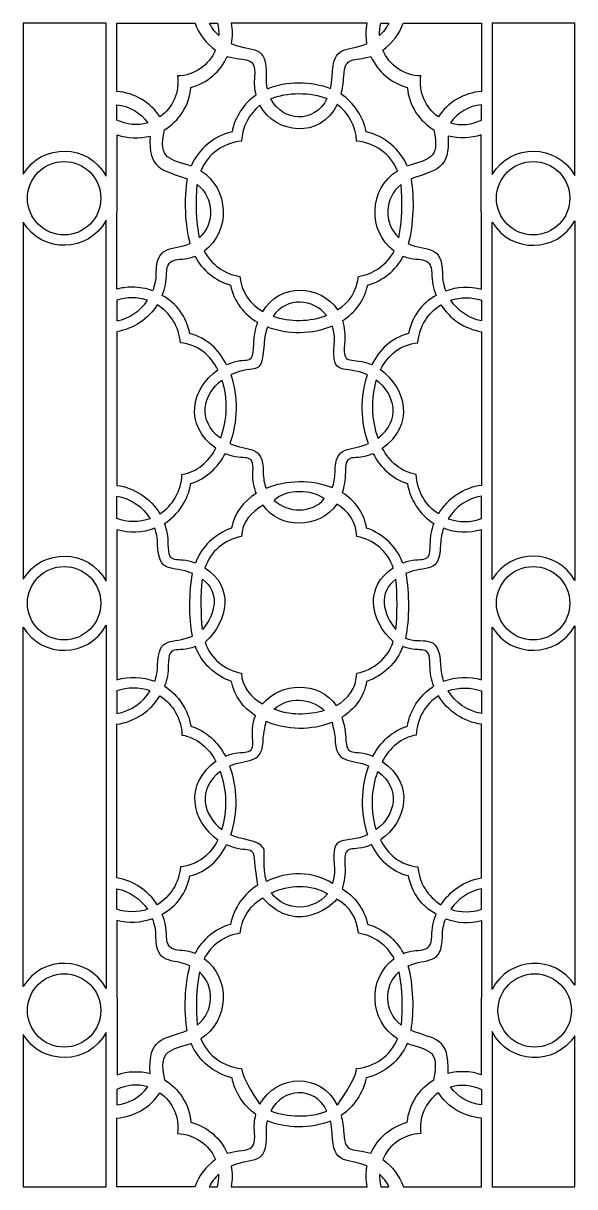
# Model space of a CAD drawing. Header units: centimetres. Extents: x -100 to 100, y -98 to 98.
# Drawn here: x -99.9 to -6.8, y -98.3 to 98.3 of the extents above; entities that cross this region are included whole.
import ezdxf

# ---------------------------------------------------------------- set-up
doc = ezdxf.new("R2010")
doc.units = ezdxf.units.CM
doc.header["$MEASUREMENT"] = 0
doc.layers.add('layer 1', color=7, linetype='Continuous')

msp = doc.modelspace()

# ---------------------------------------------------------------- linework, layer by layer
at = {"layer": 'layer 1', "color": 242}
for centre in [(-93.02294, 68.75431), (-13.77494, 68.75431), (-93.02294, 0.30131), (-13.77494, 0.30131), (-93.02294, -68.53269), (-13.52094, -68.53269)]:
    msp.add_ellipse(centre, major_axis=(0, 6.2), ratio=1, dxfattribs=at)
for points, knots in [([(-22.4858, 98.32198), (-22.4858, 98.32198), (-35.72626, 98.32201), (-35.72626, 98.32201), (-35.72626, 98.32201), (-36.38652, 96.4741), (-37.60723, 94.89849), (-39.18568, 93.79048), (-39.18568, 93.79048), (-38.12218, 91.26088), (-35.64432, 89.47172), (-32.74256, 89.41348), (-32.74256, 89.41348), (-33.14374, 86.7589), (-31.99806, 84.05041), (-29.78974, 82.4937), (-29.78974, 82.4937), (-28.23549, 84.92786), (-25.53153, 86.58082), (-22.4858, 86.80023), (-22.4858, 86.80023), (-22.4858, 86.80023), (-22.4858, 98.32198), (-22.4858, 98.32198)], [0, 0, 0, 0, 0.142857143, 0.142857143, 0.142857143, 0.142857143, 0.285714286, 0.285714286, 0.285714286, 0.285714286, 0.428571429, 0.428571429, 0.428571429, 0.428571429, 0.571428571, 0.571428571, 0.571428571, 0.571428571, 0.714285714, 0.714285714, 0.714285714, 0.714285714, 1, 1, 1, 1]), ([(-85.94772, 72.49132), (-88.85736, 77.98798), (-96.79098, 78.14611), (-99.92907, 72.79458), (-99.92907, 72.79458), (-99.92907, 72.79458), (-99.92907, 98.32198), (-99.92907, 98.32198), (-99.92907, 98.32198), (-99.92907, 98.32198), (-85.94772, 98.32198), (-85.94772, 98.32198), (-85.94772, 98.32198), (-85.94772, 98.32198), (-85.94772, 72.49132), (-85.94772, 72.49132)], [0, 0, 0, 0, 0.2, 0.2, 0.2, 0.2, 0.4, 0.4, 0.4, 0.4, 0.6, 0.6, 0.6, 0.6, 1, 1, 1, 1]), ([(-70.90726, 98.32198), (-70.90726, 98.32198), (-84.14772, 98.32198), (-84.14772, 98.32198), (-84.14772, 98.32198), (-84.14772, 98.32198), (-84.14772, 86.80023), (-84.14772, 86.80023), (-84.14772, 86.80023), (-81.10199, 86.58082), (-78.39803, 84.92786), (-76.84378, 82.4937), (-76.84378, 82.4937), (-74.63548, 84.0504), (-73.48978, 86.75892), (-73.89096, 89.41348), (-73.89096, 89.41348), (-70.9892, 89.47172), (-68.51134, 91.26088), (-67.44784, 93.79048), (-67.44784, 93.79048), (-69.02629, 94.89849), (-70.247, 96.47407), (-70.90726, 98.32198)], [0, 0, 0, 0, 0.142857143, 0.142857143, 0.142857143, 0.142857143, 0.285714286, 0.285714286, 0.285714286, 0.285714286, 0.428571429, 0.428571429, 0.428571429, 0.428571429, 0.571428571, 0.571428571, 0.571428571, 0.571428571, 0.714285714, 0.714285714, 0.714285714, 0.714285714, 1, 1, 1, 1]), ([(-67.1123, 98.32198), (-67.1123, 98.32198), (-68.45917, 98.32198), (-68.45917, 98.32198), (-68.45917, 98.32198), (-68.06883, 97.5328), (-67.5395, 96.83114), (-66.89931, 96.23995), (-66.89931, 96.23995), (-66.86881, 96.93947), (-66.93917, 97.64319), (-67.1123, 98.32198)], [0, 0, 0, 0, 0.25, 0.25, 0.25, 0.25, 0.5, 0.5, 0.5, 0.5, 1, 1, 1, 1]), ([(-48.01892, 87.29784), (-51.18693, 88.58839), (-55.55183, 88.58466), (-58.71343, 87.25701), (-58.71343, 87.25701), (-58.85595, 87.91027), (-58.91999, 88.62577), (-58.88875, 89.40026), (-58.88875, 89.40026), (-58.66674, 94.90268), (-61.2103, 93.40597), (-64.78432, 94.88579), (-64.78432, 94.88579), (-64.581, 96.01876), (-64.58616, 97.19118), (-64.80177, 98.32198), (-64.80177, 98.32198), (-64.80177, 98.32198), (-41.83176, 98.32198), (-41.83176, 98.32198), (-41.83176, 98.32198), (-42.04737, 97.19117), (-42.05252, 96.01876), (-41.8492, 94.88579), (-41.8492, 94.88579), (-45.42322, 93.40597), (-47.5288, 94.90291), (-47.74477, 89.40026), (-47.74477, 89.40026), (-47.77492, 88.63197), (-47.86978, 87.93181), (-48.01892, 87.29784)], [0, 0, 0, 0, 0.111111111, 0.111111111, 0.111111111, 0.111111111, 0.222222222, 0.222222222, 0.222222222, 0.222222222, 0.333333333, 0.333333333, 0.333333333, 0.333333333, 0.444444444, 0.444444444, 0.444444444, 0.444444444, 0.555555556, 0.555555556, 0.555555556, 0.555555556, 0.666666667, 0.666666667, 0.666666667, 0.666666667, 0.777777778, 0.777777778, 0.777777778, 0.777777778, 1, 1, 1, 1]), ([(-38.17436, 98.32198), (-38.17436, 98.32198), (-39.52092, 98.32198), (-39.52092, 98.32198), (-39.52092, 98.32198), (-39.69406, 97.64313), (-39.76472, 96.93955), (-39.73421, 96.23995), (-39.73421, 96.23995), (-39.09402, 96.83114), (-38.5647, 97.5328), (-38.17436, 98.32198)], [0, 0, 0, 0, 0.25, 0.25, 0.25, 0.25, 0.5, 0.5, 0.5, 0.5, 1, 1, 1, 1]), ([(-6.75098, 72.58629), (-9.71273, 78.00293), (-17.57429, 78.10697), (-20.6858, 72.78656), (-20.6858, 72.78656), (-20.6858, 72.78656), (-20.6858, 98.32198), (-20.6858, 98.32198), (-20.6858, 98.32198), (-20.6858, 98.32198), (-6.75098, 98.32198), (-6.75098, 98.32198), (-6.75098, 98.32198), (-6.75098, 98.32198), (-6.75098, 72.58629), (-6.75098, 72.58629)], [0, 0, 0, 0, 0.2, 0.2, 0.2, 0.2, 0.4, 0.4, 0.4, 0.4, 0.6, 0.6, 0.6, 0.6, 1, 1, 1, 1]), ([(-60.62092, 86.19679), (-60.87111, 87.14754), (-60.96291, 88.20201), (-60.85391, 89.3489), (-60.85391, 89.3489), (-60.51328, 92.93271), (-62.53171, 91.84861), (-65.45158, 92.72211), (-65.45158, 92.72211), (-66.59489, 90.16668), (-68.8456, 88.21471), (-71.5931, 87.47676), (-71.5931, 87.47676), (-71.86894, 84.43861), (-73.59079, 81.81752), (-76.06479, 80.30742), (-76.06479, 80.30742), (-77.26412, 75.16345), (-74.94869, 75.36921), (-71.56684, 74.17964), (-71.56684, 74.17964), (-70.32572, 77.05801), (-67.77138, 79.23758), (-64.65903, 79.9634), (-64.65903, 79.9634), (-64.15743, 82.52692), (-62.67603, 84.74006), (-60.62092, 86.19679)], [0, 0, 0, 0, 0.125, 0.125, 0.125, 0.125, 0.25, 0.25, 0.25, 0.25, 0.375, 0.375, 0.375, 0.375, 0.5, 0.5, 0.5, 0.5, 0.625, 0.625, 0.625, 0.625, 0.75, 0.75, 0.75, 0.75, 1, 1, 1, 1]), ([(-46.23069, 86.34708), (-44.06248, 84.89468), (-42.49366, 82.61672), (-41.97449, 79.9634), (-41.97449, 79.9634), (-38.86214, 79.23758), (-36.3078, 77.05801), (-35.06668, 74.17964), (-35.06668, 74.17964), (-31.68484, 75.36921), (-29.3694, 75.16346), (-30.56873, 80.30742), (-30.56873, 80.30742), (-33.04273, 81.81752), (-34.76458, 84.43861), (-35.04042, 87.47676), (-35.04042, 87.47676), (-37.78792, 88.21471), (-40.03863, 90.16668), (-41.18194, 92.72211), (-41.18194, 92.72211), (-44.10181, 91.84861), (-45.61499, 92.9451), (-45.77961, 89.3489), (-45.77961, 89.3489), (-45.83054, 88.23613), (-45.98717, 87.2372), (-46.23069, 86.34708)], [0, 0, 0, 0, 0.125, 0.125, 0.125, 0.125, 0.25, 0.25, 0.25, 0.25, 0.375, 0.375, 0.375, 0.375, 0.5, 0.5, 0.5, 0.5, 0.625, 0.625, 0.625, 0.625, 0.75, 0.75, 0.75, 0.75, 1, 1, 1, 1]), ([(-48.61676, 85.59675), (-51.27245, 86.71195), (-55.45318, 86.70965), (-58.10543, 85.55903), (-58.10543, 85.55903), (-56.08319, 81.67808), (-50.73534, 81.27621), (-48.61676, 85.59675)], [0, 0, 0, 0, 0.333333333, 0.333333333, 0.333333333, 0.333333333, 1, 1, 1, 1]), ([(-84.14772, 84.55759), (-84.14772, 84.55759), (-84.14772, 81.97239), (-84.14772, 81.97239), (-84.14772, 81.97239), (-82.49681, 81.16538), (-80.65062, 80.96462), (-78.88915, 81.49598), (-78.88915, 81.49598), (-80.05612, 83.18629), (-81.99241, 84.35251), (-84.14772, 84.55759)], [0, 0, 0, 0, 0.25, 0.25, 0.25, 0.25, 0.5, 0.5, 0.5, 0.5, 1, 1, 1, 1]), ([(-46.81819, 49.88446), (-49.63095, 54.21666), (-56.75114, 54.49253), (-59.4372, 49.61692), (-59.4372, 49.61692), (-61.58175, 50.84639), (-63.12072, 52.82281), (-63.3201, 55.539), (-63.3201, 55.539), (-65.94741, 55.92914), (-68.16846, 57.56513), (-69.36252, 59.82767), (-69.36252, 59.82767), (-64.85383, 63.10797), (-65.09921, 70.40695), (-69.94006, 73.40463), (-69.94006, 73.40463), (-68.77858, 76.16167), (-66.15281, 78.15114), (-63.03734, 78.39844), (-63.03734, 78.39844), (-62.92954, 80.85447), (-61.74079, 83.03031), (-59.93528, 84.46182), (-59.93528, 84.46182), (-57.25887, 79.53182), (-49.73601, 78.7261), (-46.87996, 84.60179), (-46.87996, 84.60179), (-44.9728, 83.17434), (-43.70755, 80.93594), (-43.59618, 78.39844), (-43.59618, 78.39844), (-40.48071, 78.15114), (-37.85494, 76.16167), (-36.69346, 73.40463), (-36.69346, 73.40463), (-41.53431, 70.40695), (-41.77969, 63.10797), (-37.271, 59.82767), (-37.271, 59.82767), (-38.46506, 57.56513), (-40.68611, 55.92914), (-43.31342, 55.539), (-43.31342, 55.539), (-43.54636, 53.00437), (-44.90672, 51.1214), (-46.81819, 49.88446)], [0, 0, 0, 0, 0.076923077, 0.076923077, 0.076923077, 0.076923077, 0.153846154, 0.153846154, 0.153846154, 0.153846154, 0.230769231, 0.230769231, 0.230769231, 0.230769231, 0.307692308, 0.307692308, 0.307692308, 0.307692308, 0.384615385, 0.384615385, 0.384615385, 0.384615385, 0.461538462, 0.461538462, 0.461538462, 0.461538462, 0.538461538, 0.538461538, 0.538461538, 0.538461538, 0.615384615, 0.615384615, 0.615384615, 0.615384615, 0.692307692, 0.692307692, 0.692307692, 0.692307692, 0.769230769, 0.769230769, 0.769230769, 0.769230769, 0.846153846, 0.846153846, 0.846153846, 0.846153846, 1, 1, 1, 1]), ([(-22.4858, 84.55759), (-22.4858, 84.55759), (-22.4858, 81.97239), (-22.4858, 81.97239), (-22.4858, 81.97239), (-24.13671, 81.16538), (-25.9829, 80.96462), (-27.74437, 81.49598), (-27.74437, 81.49598), (-26.5774, 83.18629), (-24.64111, 84.35251), (-22.4858, 84.55759)], [0, 0, 0, 0, 0.25, 0.25, 0.25, 0.25, 0.5, 0.5, 0.5, 0.5, 1, 1, 1, 1]), ([(-84.08796, 79.47134), (-84.08796, 79.47134), (-84.1436, 53.37861), (-84.1436, 53.37861), (-84.1436, 53.37861), (-83.33387, 53.59028), (-82.42852, 53.72439), (-81.55254, 53.72439), (-81.55254, 53.72439), (-80.33211, 53.72439), (-79.16267, 53.50561), (-78.08127, 53.10518), (-78.08127, 53.10518), (-77.71908, 54.02497), (-77.51964, 55.02445), (-77.51964, 56.06864), (-77.51964, 56.06864), (-77.51964, 60.99583), (-74.81458, 59.71323), (-71.76415, 61.0482), (-71.76415, 61.0482), (-72.61635, 64.21989), (-72.81422, 68.71223), (-72.22136, 72.00655), (-72.22136, 72.00655), (-76.54446, 73.60696), (-78.83627, 73.60816), (-78.48952, 79.26321), (-78.48952, 79.26321), (-80.32227, 78.76626), (-82.29658, 78.83812), (-84.08796, 79.47134)], [0, 0, 0, 0, 0.111111111, 0.111111111, 0.111111111, 0.111111111, 0.222222222, 0.222222222, 0.222222222, 0.222222222, 0.333333333, 0.333333333, 0.333333333, 0.333333333, 0.444444444, 0.444444444, 0.444444444, 0.444444444, 0.555555556, 0.555555556, 0.555555556, 0.555555556, 0.666666667, 0.666666667, 0.666666667, 0.666666667, 0.777777778, 0.777777778, 0.777777778, 0.777777778, 1, 1, 1, 1]), ([(-22.54556, 79.47134), (-22.54556, 79.47134), (-22.48992, 53.37861), (-22.48992, 53.37861), (-22.48992, 53.37861), (-24.49482, 53.9027), (-26.60235, 53.8272), (-28.55225, 53.10518), (-28.55225, 53.10518), (-28.91444, 54.02497), (-29.11388, 55.02445), (-29.11388, 56.06864), (-29.11388, 56.06864), (-29.11388, 60.99582), (-31.81895, 59.71323), (-34.86937, 61.0482), (-34.86937, 61.0482), (-34.01717, 64.21989), (-33.8193, 68.71223), (-34.41216, 72.00655), (-34.41216, 72.00655), (-30.08908, 73.60694), (-27.79725, 73.6082), (-28.144, 79.26321), (-28.144, 79.26321), (-26.31125, 78.76626), (-24.33694, 78.83813), (-22.54556, 79.47134)], [0, 0, 0, 0, 0.125, 0.125, 0.125, 0.125, 0.25, 0.25, 0.25, 0.25, 0.375, 0.375, 0.375, 0.375, 0.5, 0.5, 0.5, 0.5, 0.625, 0.625, 0.625, 0.625, 0.75, 0.75, 0.75, 0.75, 1, 1, 1, 1]), ([(-70.53857, 71.07439), (-70.82863, 68.25251), (-70.69292, 64.85197), (-70.15586, 62.08051), (-70.15586, 62.08051), (-67.52414, 64.46247), (-67.68004, 68.83702), (-70.53857, 71.07439)], [0, 0, 0, 0, 0.333333333, 0.333333333, 0.333333333, 0.333333333, 1, 1, 1, 1]), ([(-36.09495, 71.07439), (-35.80489, 68.25251), (-35.9406, 64.85197), (-36.47766, 62.08051), (-36.47766, 62.08051), (-39.10938, 64.46247), (-38.95348, 68.83702), (-36.09495, 71.07439)], [0, 0, 0, 0, 0.333333333, 0.333333333, 0.333333333, 0.333333333, 1, 1, 1, 1]), ([(-85.94771, 4.03856), (-88.85725, 9.53467), (-96.79089, 9.69319), (-99.92907, 4.34217), (-99.92907, 4.34217), (-99.92907, 4.34217), (-99.92907, 64.71342), (-99.92907, 64.71342), (-99.92907, 64.71342), (-96.79074, 59.36207), (-88.8574, 59.52127), (-85.94785, 65.01742), (-85.94785, 65.01742), (-85.94785, 65.01742), (-85.94771, 4.03856), (-85.94771, 4.03856)], [0, 0, 0, 0, 0.2, 0.2, 0.2, 0.2, 0.4, 0.4, 0.4, 0.4, 0.6, 0.6, 0.6, 0.6, 1, 1, 1, 1]), ([(-20.68532, 64.72162), (-20.68532, 64.72162), (-20.6858, 4.33375), (-20.6858, 4.33375), (-20.6858, 4.33375), (-17.57454, 9.6535), (-9.71304, 9.5501), (-6.75098, 4.13427), (-6.75098, 4.13427), (-6.75098, 4.13427), (-6.75103, 64.92233), (-6.75103, 64.92233), (-6.75103, 64.92233), (-9.71286, 59.50593), (-17.57346, 59.40162), (-20.68532, 64.72162)], [0, 0, 0, 0, 0.2, 0.2, 0.2, 0.2, 0.4, 0.4, 0.4, 0.4, 0.6, 0.6, 0.6, 0.6, 1, 1, 1, 1]), ([(-60.34807, 47.79507), (-62.62115, 49.13315), (-64.34257, 51.21873), (-64.90226, 54.04532), (-64.90226, 54.04532), (-67.50763, 54.80294), (-69.67417, 56.59205), (-70.9302, 58.94117), (-70.9302, 58.94117), (-73.22594, 57.96057), (-75.71964, 59.23174), (-75.71964, 56.06864), (-75.71964, 56.06864), (-75.71964, 54.74661), (-75.98053, 53.4838), (-76.453, 52.3277), (-76.453, 52.3277), (-73.95136, 50.95858), (-72.40511, 48.72608), (-71.78132, 45.86045), (-71.78132, 45.86045), (-68.9148, 45.14393), (-66.84737, 43.1512), (-65.56345, 40.57211), (-65.56345, 40.57211), (-61.84339, 42.27037), (-61.2016, 39.89023), (-61.04353, 44.08891), (-61.04353, 44.08891), (-60.99071, 45.49181), (-60.74373, 46.72583), (-60.34807, 47.79507)], [0, 0, 0, 0, 0.111111111, 0.111111111, 0.111111111, 0.111111111, 0.222222222, 0.222222222, 0.222222222, 0.222222222, 0.333333333, 0.333333333, 0.333333333, 0.333333333, 0.444444444, 0.444444444, 0.444444444, 0.444444444, 0.555555556, 0.555555556, 0.555555556, 0.555555556, 0.666666667, 0.666666667, 0.666666667, 0.666666667, 0.777777778, 0.777777778, 0.777777778, 0.777777778, 1, 1, 1, 1]), ([(-45.96145, 48.06839), (-45.59438, 46.92578), (-45.44637, 45.59711), (-45.58999, 44.08891), (-45.58999, 44.08891), (-45.97946, 39.99918), (-44.36231, 42.07506), (-41.07007, 40.57211), (-41.07007, 40.57211), (-39.78615, 43.1512), (-37.71872, 45.14393), (-34.8522, 45.86045), (-34.8522, 45.86045), (-34.22841, 48.72608), (-32.68216, 50.95858), (-30.18052, 52.3277), (-30.18052, 52.3277), (-30.65299, 53.4838), (-30.91388, 54.74661), (-30.91388, 56.06864), (-30.91388, 56.06864), (-30.91388, 59.23173), (-33.40759, 57.96057), (-35.70332, 58.94117), (-35.70332, 58.94117), (-36.95935, 56.59205), (-39.12589, 54.80294), (-41.73126, 54.04532), (-41.73126, 54.04532), (-42.32377, 51.39723), (-43.8957, 49.40667), (-45.96145, 48.06839)], [0, 0, 0, 0, 0.111111111, 0.111111111, 0.111111111, 0.111111111, 0.222222222, 0.222222222, 0.222222222, 0.222222222, 0.333333333, 0.333333333, 0.333333333, 0.333333333, 0.444444444, 0.444444444, 0.444444444, 0.444444444, 0.555555556, 0.555555556, 0.555555556, 0.555555556, 0.666666667, 0.666666667, 0.666666667, 0.666666667, 0.777777778, 0.777777778, 0.777777778, 0.777777778, 1, 1, 1, 1]), ([(-78.9319, 51.49612), (-80.13114, 49.73254), (-81.99671, 48.45432), (-84.14825, 48.01974), (-84.14825, 48.01974), (-84.14825, 48.01974), (-84.14772, 51.49876), (-84.14772, 51.49876), (-84.14772, 51.49876), (-83.34927, 51.75819), (-82.43737, 51.92439), (-81.55254, 51.92439), (-81.55254, 51.92439), (-80.63554, 51.92439), (-79.75429, 51.77384), (-78.9319, 51.49612)], [0, 0, 0, 0, 0.2, 0.2, 0.2, 0.2, 0.4, 0.4, 0.4, 0.4, 0.6, 0.6, 0.6, 0.6, 1, 1, 1, 1]), ([(-48.68631, 48.93982), (-51.48423, 47.85871), (-54.89835, 47.82484), (-57.72604, 48.83151), (-57.72604, 48.83151), (-55.36272, 52.15918), (-50.91228, 51.75562), (-48.68631, 48.93982)], [0, 0, 0, 0, 0.333333333, 0.333333333, 0.333333333, 0.333333333, 1, 1, 1, 1]), ([(-27.70162, 51.49612), (-26.50238, 49.73254), (-24.63681, 48.45432), (-22.48527, 48.01974), (-22.48527, 48.01974), (-22.48527, 48.01974), (-22.4858, 51.49876), (-22.4858, 51.49876), (-22.4858, 51.49876), (-24.18448, 52.05069), (-26.0053, 52.06896), (-27.70162, 51.49612)], [0, 0, 0, 0, 0.25, 0.25, 0.25, 0.25, 0.5, 0.5, 0.5, 0.5, 1, 1, 1, 1]), ([(-76.84379, 15.41748), (-78.38855, 17.98535), (-81.05501, 19.81256), (-84.14467, 20.2253), (-84.14467, 20.2253), (-84.14467, 20.2253), (-84.14772, 46.19291), (-84.14772, 46.19291), (-84.14772, 46.19291), (-81.27832, 46.66402), (-78.79782, 48.36003), (-77.28484, 50.7251), (-77.28484, 50.7251), (-75.09158, 49.38139), (-73.58154, 47.03219), (-73.38794, 44.31736), (-73.38794, 44.31736), (-70.37571, 44.01616), (-68.2789, 42.20719), (-67.04339, 39.73729), (-67.04339, 39.73729), (-71.52343, 36.67726), (-72.91856, 30.31591), (-67.37145, 26.51707), (-67.37145, 26.51707), (-68.61925, 24.20841), (-70.54969, 22.48516), (-73.11845, 22.04508), (-73.11845, 22.04508), (-73.20062, 19.26886), (-74.66345, 16.8386), (-76.84379, 15.41748)], [0, 0, 0, 0, 0.111111111, 0.111111111, 0.111111111, 0.111111111, 0.222222222, 0.222222222, 0.222222222, 0.222222222, 0.333333333, 0.333333333, 0.333333333, 0.333333333, 0.444444444, 0.444444444, 0.444444444, 0.444444444, 0.555555556, 0.555555556, 0.555555556, 0.555555556, 0.666666667, 0.666666667, 0.666666667, 0.666666667, 0.777777778, 0.777777778, 0.777777778, 0.777777778, 1, 1, 1, 1]), ([(-29.78973, 15.41748), (-28.24497, 17.98535), (-25.57851, 19.81256), (-22.48885, 20.2253), (-22.48885, 20.2253), (-22.48885, 20.2253), (-22.4858, 46.19291), (-22.4858, 46.19291), (-22.4858, 46.19291), (-25.3552, 46.66402), (-27.8357, 48.36003), (-29.34868, 50.7251), (-29.34868, 50.7251), (-31.54194, 49.38139), (-33.05198, 47.03219), (-33.24558, 44.31736), (-33.24558, 44.31736), (-36.25781, 44.01616), (-38.35462, 42.20719), (-39.59013, 39.73729), (-39.59013, 39.73729), (-35.11009, 36.67726), (-33.71496, 30.31591), (-39.26207, 26.51707), (-39.26207, 26.51707), (-38.01427, 24.20841), (-36.08383, 22.48516), (-33.51507, 22.04508), (-33.51507, 22.04508), (-33.4329, 19.26886), (-31.97007, 16.8386), (-29.78973, 15.41748)], [0, 0, 0, 0, 0.111111111, 0.111111111, 0.111111111, 0.111111111, 0.222222222, 0.222222222, 0.222222222, 0.222222222, 0.333333333, 0.333333333, 0.333333333, 0.333333333, 0.444444444, 0.444444444, 0.444444444, 0.444444444, 0.555555556, 0.555555556, 0.555555556, 0.555555556, 0.666666667, 0.666666667, 0.666666667, 0.666666667, 0.777777778, 0.777777778, 0.777777778, 0.777777778, 1, 1, 1, 1]), ([(-58.66973, 46.97867), (-55.25954, 45.62991), (-51.08727, 45.67751), (-47.70677, 47.13828), (-47.70677, 47.13828), (-47.4004, 46.24453), (-47.27393, 45.22168), (-47.38999, 44.08891), (-47.38999, 44.08891), (-47.98501, 38.28149), (-45.57417, 40.68405), (-41.76482, 38.90705), (-41.76482, 38.90705), (-43.01615, 35.27313), (-42.94512, 30.88709), (-41.58568, 27.27127), (-41.58568, 27.27127), (-44.59914, 25.93569), (-47.253, 27.20666), (-47.253, 22.44449), (-47.253, 22.44449), (-47.253, 21.47339), (-47.43146, 20.60931), (-47.74507, 19.85616), (-47.74507, 19.85616), (-51.18026, 21.26065), (-55.47657, 21.1824), (-58.90561, 19.72214), (-58.90561, 19.72214), (-59.20857, 20.49775), (-59.38052, 21.404), (-59.38052, 22.44449), (-59.38052, 22.44449), (-59.38052, 27.20665), (-62.03439, 25.93569), (-65.04784, 27.27127), (-65.04784, 27.27127), (-63.6884, 30.88709), (-63.61737, 35.27313), (-64.8687, 38.90705), (-64.8687, 38.90705), (-60.52521, 40.93322), (-59.68276, 38.14378), (-59.24353, 44.08891), (-59.24353, 44.08891), (-59.16225, 45.18916), (-58.9622, 46.14975), (-58.66973, 46.97867)], [0, 0, 0, 0, 0.076923077, 0.076923077, 0.076923077, 0.076923077, 0.153846154, 0.153846154, 0.153846154, 0.153846154, 0.230769231, 0.230769231, 0.230769231, 0.230769231, 0.307692308, 0.307692308, 0.307692308, 0.307692308, 0.384615385, 0.384615385, 0.384615385, 0.384615385, 0.461538462, 0.461538462, 0.461538462, 0.461538462, 0.538461538, 0.538461538, 0.538461538, 0.538461538, 0.615384615, 0.615384615, 0.615384615, 0.615384615, 0.692307692, 0.692307692, 0.692307692, 0.692307692, 0.769230769, 0.769230769, 0.769230769, 0.769230769, 0.846153846, 0.846153846, 0.846153846, 0.846153846, 1, 1, 1, 1]), ([(-66.35161, 38.0177), (-69.53532, 35.62366), (-70.62583, 31.17425), (-66.62017, 28.19208), (-66.62017, 28.19208), (-65.49598, 31.25723), (-65.38039, 34.94096), (-66.35161, 38.0177)], [0, 0, 0, 0, 0.333333333, 0.333333333, 0.333333333, 0.333333333, 1, 1, 1, 1]), ([(-40.28191, 38.0177), (-37.0982, 35.62366), (-36.00769, 31.17425), (-40.01335, 28.19208), (-40.01335, 28.19208), (-41.13754, 31.25723), (-41.25313, 34.94096), (-40.28191, 38.0177)], [0, 0, 0, 0, 0.333333333, 0.333333333, 0.333333333, 0.333333333, 1, 1, 1, 1]), ([(-60.58709, 18.84782), (-61.02914, 19.89915), (-61.25269, 21.10371), (-61.18052, 22.44449), (-61.18052, 22.44449), (-60.97748, 26.2167), (-62.53846, 24.18848), (-65.78373, 25.63022), (-65.78373, 25.63022), (-67.05848, 23.2184), (-69.00371, 21.33401), (-71.60657, 20.55221), (-71.60657, 20.55221), (-72.05426, 17.82808), (-73.69637, 15.24784), (-76.05449, 13.78626), (-76.05449, 13.78626), (-75.64727, 12.7021), (-75.42418, 11.5296), (-75.42418, 10.30632), (-75.42418, 10.30632), (-75.42418, 6.38173), (-74.1002, 8.35633), (-70.85041, 7.07553), (-70.85041, 7.07553), (-69.79525, 9.84945), (-67.54091, 12.0328), (-64.72113, 12.99181), (-64.72113, 12.99181), (-64.25903, 15.56209), (-62.69602, 17.52489), (-60.58709, 18.84782)], [0, 0, 0, 0, 0.111111111, 0.111111111, 0.111111111, 0.111111111, 0.222222222, 0.222222222, 0.222222222, 0.222222222, 0.333333333, 0.333333333, 0.333333333, 0.333333333, 0.444444444, 0.444444444, 0.444444444, 0.444444444, 0.555555556, 0.555555556, 0.555555556, 0.555555556, 0.666666667, 0.666666667, 0.666666667, 0.666666667, 0.777777778, 0.777777778, 0.777777778, 0.777777778, 1, 1, 1, 1]), ([(-46.00397, 18.96579), (-43.93557, 17.66394), (-42.39619, 15.68285), (-41.91239, 12.99181), (-41.91239, 12.99181), (-39.09261, 12.0328), (-36.83827, 9.84945), (-35.78311, 7.07553), (-35.78311, 7.07553), (-32.53334, 8.35633), (-31.20934, 6.38173), (-31.20934, 10.30632), (-31.20934, 10.30632), (-31.20934, 11.5296), (-30.98625, 12.7021), (-30.57903, 13.78626), (-30.57903, 13.78626), (-32.93717, 15.24785), (-34.57925, 17.82806), (-35.02695, 20.55221), (-35.02695, 20.55221), (-37.62981, 21.33401), (-39.57504, 23.2184), (-40.84979, 25.63022), (-40.84979, 25.63022), (-44.09506, 24.18848), (-45.40735, 26.22188), (-45.453, 22.44449), (-45.453, 22.44449), (-45.469, 21.11987), (-45.66577, 19.96317), (-46.00397, 18.96579)], [0, 0, 0, 0, 0.111111111, 0.111111111, 0.111111111, 0.111111111, 0.222222222, 0.222222222, 0.222222222, 0.222222222, 0.333333333, 0.333333333, 0.333333333, 0.333333333, 0.444444444, 0.444444444, 0.444444444, 0.444444444, 0.555555556, 0.555555556, 0.555555556, 0.555555556, 0.666666667, 0.666666667, 0.666666667, 0.666666667, 0.777777778, 0.777777778, 0.777777778, 0.777777778, 1, 1, 1, 1]), ([(-78.49512, 14.58994), (-79.72691, 16.58217), (-81.75535, 18.01546), (-84.14867, 18.40788), (-84.14867, 18.40788), (-84.14867, 18.40788), (-84.14575, 14.59455), (-84.14575, 14.59455), (-84.14575, 14.59455), (-82.32274, 13.93931), (-80.31729, 13.92245), (-78.49512, 14.58994)], [0, 0, 0, 0, 0.25, 0.25, 0.25, 0.25, 0.5, 0.5, 0.5, 0.5, 1, 1, 1, 1]), ([(-57.53499, 17.67783), (-55.5665, 19.61606), (-50.99298, 19.59464), (-49.06331, 17.9187), (-49.06331, 17.9187), (-51.17185, 15.47147), (-55.23875, 15.53371), (-57.53499, 17.67783)], [0, 0, 0, 0, 0.333333333, 0.333333333, 0.333333333, 0.333333333, 1, 1, 1, 1]), ([(-28.1384, 14.58994), (-26.90661, 16.58217), (-24.87817, 18.01546), (-22.48485, 18.40788), (-22.48485, 18.40788), (-22.48485, 18.40788), (-22.48777, 14.59455), (-22.48777, 14.59455), (-22.48777, 14.59455), (-24.31079, 13.93931), (-26.31623, 13.92245), (-28.1384, 14.58994)], [0, 0, 0, 0, 0.25, 0.25, 0.25, 0.25, 0.5, 0.5, 0.5, 0.5, 1, 1, 1, 1]), ([(-47.04765, -17.01355), (-50.06325, -12.67374), (-56.45975, -13.08591), (-59.51059, -16.72239), (-59.51059, -16.72239), (-61.54861, -15.55439), (-62.97264, -13.79019), (-63.07148, -11.50467), (-63.07148, -11.50467), (-66.00486, -10.93527), (-68.29829, -9.04994), (-69.21299, -6.25563), (-69.21299, -6.25563), (-65.13802, -2.60334), (-64.38065, 3.23558), (-69.23188, 6.26033), (-69.23188, 6.26033), (-68.31718, 9.05464), (-66.00486, 11.00215), (-63.07148, 11.57155), (-63.07148, 11.57155), (-62.9703, 13.91132), (-61.48253, 15.70734), (-59.36668, 16.87405), (-59.36668, 16.87405), (-56.70531, 12.79512), (-49.86183, 12.76905), (-46.95784, 17.02941), (-46.95784, 17.02941), (-45.01868, 15.91353), (-43.67212, 14.11688), (-43.56204, 11.57155), (-43.56204, 11.57155), (-40.62866, 11.00215), (-38.31634, 9.05464), (-37.40164, 6.26033), (-37.40164, 6.26033), (-42.25287, 3.23558), (-41.47661, -2.54116), (-37.40164, -6.19345), (-37.40164, -6.19345), (-38.31634, -8.98776), (-40.62866, -10.93527), (-43.56204, -11.50467), (-43.56204, -11.50467), (-43.67379, -14.08911), (-45.06036, -15.90176), (-47.04765, -17.01355)], [0, 0, 0, 0, 0.076923077, 0.076923077, 0.076923077, 0.076923077, 0.153846154, 0.153846154, 0.153846154, 0.153846154, 0.230769231, 0.230769231, 0.230769231, 0.230769231, 0.307692308, 0.307692308, 0.307692308, 0.307692308, 0.384615385, 0.384615385, 0.384615385, 0.384615385, 0.461538462, 0.461538462, 0.461538462, 0.461538462, 0.538461538, 0.538461538, 0.538461538, 0.538461538, 0.615384615, 0.615384615, 0.615384615, 0.615384615, 0.692307692, 0.692307692, 0.692307692, 0.692307692, 0.769230769, 0.769230769, 0.769230769, 0.769230769, 0.846153846, 0.846153846, 0.846153846, 0.846153846, 1, 1, 1, 1]), ([(-84.14772, -12.63797), (-84.14772, -12.63797), (-84.14772, 12.70485), (-84.14772, 12.70485), (-84.14772, 12.70485), (-82.03027, 12.09472), (-79.776, 12.16369), (-77.71373, 12.96027), (-77.71373, 12.96027), (-77.41852, 12.12733), (-77.24801, 11.23447), (-77.22418, 10.30632), (-77.22418, 10.30632), (-77.08801, 5.00373), (-74.85657, 6.81082), (-71.33735, 5.32994), (-71.33735, 5.32994), (-71.91258, 2.18118), (-71.95854, -2.11486), (-71.34106, -5.26461), (-71.34106, -5.26461), (-74.86027, -6.74548), (-77.08803, -4.93686), (-77.22418, -10.23944), (-77.22418, -10.23944), (-77.24801, -11.16757), (-77.41852, -12.06045), (-77.71373, -12.89339), (-77.71373, -12.89339), (-79.776, -12.09681), (-82.03027, -12.02784), (-84.14772, -12.63797)], [0, 0, 0, 0, 0.111111111, 0.111111111, 0.111111111, 0.111111111, 0.222222222, 0.222222222, 0.222222222, 0.222222222, 0.333333333, 0.333333333, 0.333333333, 0.333333333, 0.444444444, 0.444444444, 0.444444444, 0.444444444, 0.555555556, 0.555555556, 0.555555556, 0.555555556, 0.666666667, 0.666666667, 0.666666667, 0.666666667, 0.777777778, 0.777777778, 0.777777778, 0.777777778, 1, 1, 1, 1]), ([(-22.4858, -12.63797), (-24.60325, -12.02784), (-26.85752, -12.09681), (-28.91979, -12.89339), (-28.91979, -12.89339), (-29.215, -12.06045), (-29.37352, -11.1672), (-29.40934, -10.23944), (-29.40934, -10.23944), (-29.64001, -4.26409), (-32.69545, -6.85834), (-35.35925, -5.58874), (-35.35925, -5.58874), (-34.67242, -2.41483), (-34.70095, 2.07175), (-35.29617, 5.32994), (-35.29617, 5.32994), (-31.77696, 6.81081), (-29.54553, 5.00374), (-29.40934, 10.30632), (-29.40934, 10.30632), (-29.38552, 11.23448), (-29.215, 12.12733), (-28.91979, 12.96027), (-28.91979, 12.96027), (-26.85752, 12.16369), (-24.60325, 12.09472), (-22.4858, 12.70485), (-22.4858, 12.70485), (-22.4858, 12.70485), (-22.4858, -12.63797), (-22.4858, -12.63797)], [0, 0, 0, 0, 0.111111111, 0.111111111, 0.111111111, 0.111111111, 0.222222222, 0.222222222, 0.222222222, 0.222222222, 0.333333333, 0.333333333, 0.333333333, 0.333333333, 0.444444444, 0.444444444, 0.444444444, 0.444444444, 0.555555556, 0.555555556, 0.555555556, 0.555555556, 0.666666667, 0.666666667, 0.666666667, 0.666666667, 0.777777778, 0.777777778, 0.777777778, 0.777777778, 1, 1, 1, 1]), ([(-69.65658, 4.3747), (-69.93772, 1.65433), (-69.90037, -1.42691), (-69.6715, -4.15809), (-69.6715, -4.15809), (-67.42988, -1.5579), (-66.65333, 2.16232), (-69.65658, 4.3747)], [0, 0, 0, 0, 0.333333333, 0.333333333, 0.333333333, 0.333333333, 1, 1, 1, 1]), ([(-36.97694, 4.3747), (-36.6958, 1.65433), (-36.73315, -1.42691), (-36.96202, -4.15809), (-36.96202, -4.15809), (-39.20364, -1.5579), (-39.98019, 2.16232), (-36.97694, 4.3747)], [0, 0, 0, 0, 0.333333333, 0.333333333, 0.333333333, 0.333333333, 1, 1, 1, 1]), ([(-85.94787, -64.79577), (-85.94787, -64.79577), (-85.94772, -3.43531), (-85.94772, -3.43531), (-85.94772, -3.43531), (-88.85731, -8.93203), (-96.79013, -9.09072), (-99.92865, -3.73931), (-99.92865, -3.73931), (-99.92865, -3.73931), (-99.92868, -64.4921), (-99.92868, -64.4921), (-99.92868, -64.4921), (-96.79026, -59.14077), (-88.85762, -59.29931), (-85.94787, -64.79577)], [0, 0, 0, 0, 0.2, 0.2, 0.2, 0.2, 0.4, 0.4, 0.4, 0.4, 0.6, 0.6, 0.6, 0.6, 1, 1, 1, 1]), ([(-20.68537, -3.7313), (-20.68537, -3.7313), (-20.68581, -64.9701), (-20.68581, -64.9701), (-20.68581, -64.9701), (-17.92084, -59.42127), (-10.0418, -59.05548), (-6.75098, -64.26825), (-6.75098, -64.26825), (-6.75098, -64.26825), (-6.75133, -3.5312), (-6.75133, -3.5312), (-6.75133, -3.5312), (-9.71347, -8.94715), (-17.57366, -9.05118), (-20.68537, -3.7313)], [0, 0, 0, 0, 0.2, 0.2, 0.2, 0.2, 0.4, 0.4, 0.4, 0.4, 0.6, 0.6, 0.6, 0.6, 1, 1, 1, 1]), ([(-60.69487, -18.71244), (-61.11492, -19.7805), (-61.30379, -21.00813), (-61.18052, -22.37761), (-61.18052, -22.37761), (-60.84186, -26.14006), (-62.53846, -24.1216), (-65.78373, -25.56334), (-65.78373, -25.56334), (-67.05848, -23.15152), (-69.00371, -21.26713), (-71.60657, -20.48533), (-71.60657, -20.48533), (-72.05427, -17.76118), (-73.69635, -15.18097), (-76.05449, -13.71938), (-76.05449, -13.71938), (-75.64727, -12.63522), (-75.42418, -11.46271), (-75.42418, -10.23944), (-75.42418, -10.23944), (-75.42418, -6.31486), (-74.10018, -8.28945), (-70.85041, -7.00865), (-70.85041, -7.00865), (-69.79525, -9.78257), (-67.54091, -11.96592), (-64.72113, -12.92493), (-64.72113, -12.92493), (-64.26694, -15.45123), (-62.74919, -17.39064), (-60.69487, -18.71244)], [0, 0, 0, 0, 0.111111111, 0.111111111, 0.111111111, 0.111111111, 0.222222222, 0.222222222, 0.222222222, 0.222222222, 0.333333333, 0.333333333, 0.333333333, 0.333333333, 0.444444444, 0.444444444, 0.444444444, 0.444444444, 0.555555556, 0.555555556, 0.555555556, 0.555555556, 0.666666667, 0.666666667, 0.666666667, 0.666666667, 0.777777778, 0.777777778, 0.777777778, 0.777777778, 1, 1, 1, 1]), ([(-46.10575, -18.96215), (-43.98611, -17.66161), (-42.4041, -15.65997), (-41.91239, -12.92493), (-41.91239, -12.92493), (-39.09261, -11.96592), (-36.83827, -9.78257), (-35.78311, -7.00865), (-35.78311, -7.00865), (-32.53334, -8.28945), (-31.20934, -6.31485), (-31.20934, -10.23944), (-31.20934, -10.23944), (-31.20934, -11.46272), (-30.98625, -12.63522), (-30.57903, -13.71938), (-30.57903, -13.71938), (-30.65365, -13.76563), (-30.72761, -13.81286), (-30.8009, -13.861), (-30.8009, -13.861), (-33.00577, -15.37035), (-34.57572, -17.73972), (-35.02695, -20.48533), (-35.02695, -20.48533), (-37.62981, -21.26713), (-39.57504, -23.15152), (-40.84979, -25.56334), (-40.84979, -25.56334), (-44.09506, -24.1216), (-45.2681, -26.15074), (-45.453, -22.37761), (-45.453, -22.37761), (-45.51652, -21.08138), (-45.74617, -19.94557), (-46.10575, -18.96215)], [0, 0, 0, 0, 0.1, 0.1, 0.1, 0.1, 0.2, 0.2, 0.2, 0.2, 0.3, 0.3, 0.3, 0.3, 0.4, 0.4, 0.4, 0.4, 0.5, 0.5, 0.5, 0.5, 0.6, 0.6, 0.6, 0.6, 0.7, 0.7, 0.7, 0.7, 0.8, 0.8, 0.8, 0.8, 1, 1, 1, 1]), ([(-78.49512, -14.52306), (-79.72691, -16.51529), (-81.75535, -17.94858), (-84.14867, -18.341), (-84.14867, -18.341), (-84.14867, -18.341), (-84.14575, -14.52767), (-84.14575, -14.52767), (-84.14575, -14.52767), (-82.32274, -13.87243), (-80.31729, -13.85557), (-78.49512, -14.52306)], [0, 0, 0, 0, 0.25, 0.25, 0.25, 0.25, 0.5, 0.5, 0.5, 0.5, 1, 1, 1, 1]), ([(-76.84379, -15.3506), (-78.38855, -17.91847), (-81.05501, -19.74568), (-84.14467, -20.15842), (-84.14467, -20.15842), (-84.14467, -20.15842), (-84.14772, -46.12603), (-84.14772, -46.12603), (-84.14772, -46.12603), (-81.27832, -46.59714), (-78.79782, -48.29315), (-77.28484, -50.65822), (-77.28484, -50.65822), (-75.09158, -49.31451), (-73.58154, -46.96531), (-73.38794, -44.25048), (-73.38794, -44.25048), (-70.37571, -43.94928), (-68.2789, -42.14031), (-67.04339, -39.67041), (-67.04339, -39.67041), (-71.52343, -36.61038), (-72.91856, -30.24903), (-67.37145, -26.45019), (-67.37145, -26.45019), (-68.61925, -24.14153), (-70.54969, -22.41828), (-73.11845, -21.9782), (-73.11845, -21.9782), (-73.20062, -19.20198), (-74.66345, -16.77172), (-76.84379, -15.3506)], [0, 0, 0, 0, 0.111111111, 0.111111111, 0.111111111, 0.111111111, 0.222222222, 0.222222222, 0.222222222, 0.222222222, 0.333333333, 0.333333333, 0.333333333, 0.333333333, 0.444444444, 0.444444444, 0.444444444, 0.444444444, 0.555555556, 0.555555556, 0.555555556, 0.555555556, 0.666666667, 0.666666667, 0.666666667, 0.666666667, 0.777777778, 0.777777778, 0.777777778, 0.777777778, 1, 1, 1, 1]), ([(-49.06331, -17.85183), (-51.34243, -15.6448), (-55.23679, -15.46701), (-57.53327, -17.60939), (-57.53327, -17.60939), (-55.01697, -18.69161), (-51.71202, -18.63749), (-49.06331, -17.85183)], [0, 0, 0, 0, 0.333333333, 0.333333333, 0.333333333, 0.333333333, 1, 1, 1, 1]), ([(-29.78973, -15.3506), (-28.24497, -17.91847), (-25.57851, -19.74568), (-22.48885, -20.15842), (-22.48885, -20.15842), (-22.48885, -20.15842), (-22.4858, -46.12603), (-22.4858, -46.12603), (-22.4858, -46.12603), (-25.3552, -46.59714), (-27.8357, -48.29315), (-29.34868, -50.65822), (-29.34868, -50.65822), (-31.54194, -49.31451), (-33.05198, -46.96531), (-33.24558, -44.25048), (-33.24558, -44.25048), (-36.25781, -43.94928), (-38.35462, -42.14031), (-39.59013, -39.67041), (-39.59013, -39.67041), (-35.11009, -36.61038), (-33.71496, -30.24903), (-39.26207, -26.45019), (-39.26207, -26.45019), (-38.01427, -24.14153), (-36.08383, -22.41828), (-33.51507, -21.9782), (-33.51507, -21.9782), (-33.4329, -19.20198), (-31.97007, -16.77172), (-29.78973, -15.3506)], [0, 0, 0, 0, 0.111111111, 0.111111111, 0.111111111, 0.111111111, 0.222222222, 0.222222222, 0.222222222, 0.222222222, 0.333333333, 0.333333333, 0.333333333, 0.333333333, 0.444444444, 0.444444444, 0.444444444, 0.444444444, 0.555555556, 0.555555556, 0.555555556, 0.555555556, 0.666666667, 0.666666667, 0.666666667, 0.666666667, 0.777777778, 0.777777778, 0.777777778, 0.777777778, 1, 1, 1, 1]), ([(-28.1384, -14.52306), (-26.90661, -16.51529), (-24.87817, -17.94858), (-22.48485, -18.341), (-22.48485, -18.341), (-22.48485, -18.341), (-22.48777, -14.52767), (-22.48777, -14.52767), (-22.48777, -14.52767), (-24.31079, -13.87243), (-26.31623, -13.85557), (-28.1384, -14.52306)], [0, 0, 0, 0, 0.25, 0.25, 0.25, 0.25, 0.5, 0.5, 0.5, 0.5, 1, 1, 1, 1]), ([(-59.38052, -22.37761), (-59.38052, -27.13977), (-62.03439, -25.86881), (-65.04784, -27.20439), (-65.04784, -27.20439), (-63.6884, -30.82021), (-63.61737, -35.20625), (-64.8687, -38.84017), (-64.8687, -38.84017), (-63.48934, -39.69551), (-60.04108, -39.61534), (-59.31774, -41.12598), (-59.31774, -41.12598), (-59.04071, -41.70453), (-59.57161, -44.25099), (-58.82483, -46.72009), (-58.82483, -46.72009), (-55.41426, -44.99391), (-50.74544, -44.92543), (-47.70677, -47.07141), (-47.70677, -47.07141), (-47.40038, -46.17763), (-47.27394, -45.1548), (-47.38999, -44.02203), (-47.38999, -44.02203), (-47.98498, -38.21462), (-45.57417, -40.61717), (-41.76482, -38.84017), (-41.76482, -38.84017), (-43.01615, -35.20625), (-42.94512, -30.82021), (-41.58568, -27.20439), (-41.58568, -27.20439), (-44.59914, -25.86881), (-47.253, -27.13978), (-47.253, -22.37761), (-47.253, -22.37761), (-47.253, -22.0409), (-47.79099, -19.78876), (-47.74509, -19.78932), (-47.74509, -19.78932), (-51.18025, -21.1937), (-55.47667, -21.11545), (-58.90563, -19.65522), (-58.90563, -19.65522), (-58.85052, -19.65588), (-59.38052, -22.03896), (-59.38052, -22.37761)], [0, 0, 0, 0, 0.076923077, 0.076923077, 0.076923077, 0.076923077, 0.153846154, 0.153846154, 0.153846154, 0.153846154, 0.230769231, 0.230769231, 0.230769231, 0.230769231, 0.307692308, 0.307692308, 0.307692308, 0.307692308, 0.384615385, 0.384615385, 0.384615385, 0.384615385, 0.461538462, 0.461538462, 0.461538462, 0.461538462, 0.538461538, 0.538461538, 0.538461538, 0.538461538, 0.615384615, 0.615384615, 0.615384615, 0.615384615, 0.692307692, 0.692307692, 0.692307692, 0.692307692, 0.769230769, 0.769230769, 0.769230769, 0.769230769, 0.846153846, 0.846153846, 0.846153846, 0.846153846, 1, 1, 1, 1]), ([(-66.35161, -37.95082), (-69.53532, -35.55678), (-70.62583, -31.10737), (-66.62017, -28.1252), (-66.62017, -28.1252), (-65.49598, -31.19035), (-65.38039, -34.87408), (-66.35161, -37.95082)], [0, 0, 0, 0, 0.333333333, 0.333333333, 0.333333333, 0.333333333, 1, 1, 1, 1]), ([(-40.28191, -37.95082), (-37.0982, -35.55678), (-36.00769, -31.10737), (-40.01335, -28.1252), (-40.01335, -28.1252), (-41.13754, -31.19035), (-41.25313, -34.87408), (-40.28191, -37.95082)], [0, 0, 0, 0, 0.333333333, 0.333333333, 0.333333333, 0.333333333, 1, 1, 1, 1]), ([(-60.82953, -44.12475), (-60.90773, -39.92383), (-61.84339, -42.20349), (-65.56345, -40.50523), (-65.56345, -40.50523), (-66.84737, -43.08432), (-68.9148, -45.07705), (-71.78132, -45.79357), (-71.78132, -45.79357), (-72.40511, -48.6592), (-73.95136, -50.8917), (-76.453, -52.26082), (-76.453, -52.26082), (-75.98053, -53.41692), (-75.71964, -54.67974), (-75.71964, -56.00176), (-75.71964, -56.00176), (-75.71964, -59.16485), (-73.22594, -57.89369), (-70.9302, -58.87429), (-70.9302, -58.87429), (-69.67417, -56.52517), (-67.50763, -54.73606), (-64.90226, -53.97844), (-64.90226, -53.97844), (-64.34579, -51.16815), (-62.58848, -48.70871), (-60.33485, -47.36979), (-60.33485, -47.36979), (-60.33485, -47.36979), (-60.82953, -44.12475), (-60.82953, -44.12475)], [0, 0, 0, 0, 0.111111111, 0.111111111, 0.111111111, 0.111111111, 0.222222222, 0.222222222, 0.222222222, 0.222222222, 0.333333333, 0.333333333, 0.333333333, 0.333333333, 0.444444444, 0.444444444, 0.444444444, 0.444444444, 0.555555556, 0.555555556, 0.555555556, 0.555555556, 0.666666667, 0.666666667, 0.666666667, 0.666666667, 0.777777778, 0.777777778, 0.777777778, 0.777777778, 1, 1, 1, 1]), ([(-46.07266, -47.93038), (-45.67065, -46.80878), (-45.48503, -45.50363), (-45.58999, -44.02203), (-45.58999, -44.02203), (-45.8803, -39.92406), (-44.36231, -42.00818), (-41.07007, -40.50523), (-41.07007, -40.50523), (-39.78615, -43.08432), (-37.71872, -45.07705), (-34.8522, -45.79357), (-34.8522, -45.79357), (-34.22841, -48.6592), (-32.68216, -50.8917), (-30.18052, -52.26082), (-30.18052, -52.26082), (-30.65299, -53.41692), (-30.91388, -54.67973), (-30.91388, -56.00176), (-30.91388, -56.00176), (-30.91388, -59.16485), (-33.40759, -57.89369), (-35.70332, -58.87429), (-35.70332, -58.87429), (-36.95935, -56.52517), (-39.12589, -54.73606), (-41.73126, -53.97844), (-41.73126, -53.97844), (-42.33436, -51.28303), (-43.95218, -49.26884), (-46.07266, -47.93038)], [0, 0, 0, 0, 0.111111111, 0.111111111, 0.111111111, 0.111111111, 0.222222222, 0.222222222, 0.222222222, 0.222222222, 0.333333333, 0.333333333, 0.333333333, 0.333333333, 0.444444444, 0.444444444, 0.444444444, 0.444444444, 0.555555556, 0.555555556, 0.555555556, 0.555555556, 0.666666667, 0.666666667, 0.666666667, 0.666666667, 0.777777778, 0.777777778, 0.777777778, 0.777777778, 1, 1, 1, 1]), ([(-48.51515, -48.82166), (-51.31367, -47.08974), (-55.23844, -47.26354), (-57.98089, -48.66463), (-57.98089, -48.66463), (-55.61709, -51.98932), (-50.74053, -51.63662), (-48.51515, -48.82166)], [0, 0, 0, 0, 0.333333333, 0.333333333, 0.333333333, 0.333333333, 1, 1, 1, 1]), ([(-78.9319, -51.42924), (-80.13114, -49.66566), (-81.99671, -48.38744), (-84.14825, -47.95286), (-84.14825, -47.95286), (-84.14825, -47.95286), (-84.14772, -51.43188), (-84.14772, -51.43188), (-84.14772, -51.43188), (-82.44904, -51.98381), (-80.62822, -52.00208), (-78.9319, -51.42924)], [0, 0, 0, 0, 0.25, 0.25, 0.25, 0.25, 0.5, 0.5, 0.5, 0.5, 1, 1, 1, 1]), ([(-27.70162, -51.42924), (-26.50238, -49.66566), (-24.63681, -48.38744), (-22.48527, -47.95286), (-22.48527, -47.95286), (-22.48527, -47.95286), (-22.4858, -51.43188), (-22.4858, -51.43188), (-22.4858, -51.43188), (-24.18448, -51.98381), (-26.0053, -52.00208), (-27.70162, -51.42924)], [0, 0, 0, 0, 0.25, 0.25, 0.25, 0.25, 0.5, 0.5, 0.5, 0.5, 1, 1, 1, 1]), ([(-59.46521, -49.5662), (-53.41391, -56.31082), (-47.07955, -50.16027), (-46.98707, -49.71085), (-46.98707, -49.71085), (-44.71317, -50.94509), (-43.55316, -52.86347), (-43.31342, -55.47212), (-43.31342, -55.47212), (-40.68611, -55.86226), (-38.46506, -57.49825), (-37.271, -59.76079), (-37.271, -59.76079), (-41.77969, -63.04109), (-41.53431, -70.34007), (-36.69346, -73.33775), (-36.69346, -73.33775), (-37.85494, -76.09479), (-40.48071, -78.08426), (-43.59618, -78.33156), (-43.59618, -78.33156), (-43.67508, -80.12915), (-46.88004, -84.53494), (-46.87992, -84.53495), (-46.87992, -84.53495), (-49.56312, -79.014), (-57.10053, -79.18004), (-59.93528, -84.39475), (-59.93528, -84.39475), (-59.94043, -84.48747), (-62.96698, -79.93467), (-63.03734, -78.33156), (-63.03734, -78.33156), (-66.15281, -78.08426), (-68.77858, -76.09479), (-69.94006, -73.33775), (-69.94006, -73.33775), (-65.09921, -70.34007), (-64.85383, -63.04109), (-69.36252, -59.76079), (-69.36252, -59.76079), (-68.16846, -57.49825), (-65.94741, -55.86226), (-63.3201, -55.47212), (-63.3201, -55.47212), (-63.1216, -52.76784), (-61.59506, -50.7968), (-59.46521, -49.5662)], [0, 0, 0, 0, 0.076923077, 0.076923077, 0.076923077, 0.076923077, 0.153846154, 0.153846154, 0.153846154, 0.153846154, 0.230769231, 0.230769231, 0.230769231, 0.230769231, 0.307692308, 0.307692308, 0.307692308, 0.307692308, 0.384615385, 0.384615385, 0.384615385, 0.384615385, 0.461538462, 0.461538462, 0.461538462, 0.461538462, 0.538461538, 0.538461538, 0.538461538, 0.538461538, 0.615384615, 0.615384615, 0.615384615, 0.615384615, 0.692307692, 0.692307692, 0.692307692, 0.692307692, 0.769230769, 0.769230769, 0.769230769, 0.769230769, 0.846153846, 0.846153846, 0.846153846, 0.846153846, 1, 1, 1, 1]), ([(-84.08796, -79.40446), (-84.08796, -79.40446), (-84.1436, -53.31173), (-84.1436, -53.31173), (-84.1436, -53.31173), (-82.1387, -53.83582), (-80.03117, -53.76032), (-78.08127, -53.0383), (-78.08127, -53.0383), (-77.71908, -53.95809), (-77.51964, -54.95757), (-77.51964, -56.00176), (-77.51964, -56.00176), (-77.51964, -60.92895), (-74.81458, -59.64635), (-71.76415, -60.98132), (-71.76415, -60.98132), (-72.61635, -64.15301), (-72.81422, -68.64535), (-72.22136, -71.93967), (-72.22136, -71.93967), (-76.34561, -73.46646), (-78.86419, -73.08581), (-78.48952, -79.19633), (-78.48952, -79.19633), (-80.32227, -78.69938), (-82.29658, -78.77125), (-84.08796, -79.40446)], [0, 0, 0, 0, 0.125, 0.125, 0.125, 0.125, 0.25, 0.25, 0.25, 0.25, 0.375, 0.375, 0.375, 0.375, 0.5, 0.5, 0.5, 0.5, 0.625, 0.625, 0.625, 0.625, 0.75, 0.75, 0.75, 0.75, 1, 1, 1, 1]), ([(-22.54556, -79.40446), (-22.54556, -79.40446), (-22.48992, -53.31173), (-22.48992, -53.31173), (-22.48992, -53.31173), (-24.49482, -53.83582), (-26.60235, -53.76032), (-28.55225, -53.0383), (-28.55225, -53.0383), (-28.91444, -53.95809), (-29.11388, -54.95757), (-29.11388, -56.00176), (-29.11388, -56.00176), (-29.11388, -60.92894), (-31.81895, -59.64635), (-34.86937, -60.98132), (-34.86937, -60.98132), (-34.01717, -64.15301), (-33.8193, -68.64535), (-34.41216, -71.93967), (-34.41216, -71.93967), (-30.28793, -73.46645), (-27.90629, -73.0516), (-28.144, -79.19633), (-28.144, -79.19633), (-26.31125, -78.69938), (-24.33694, -78.77125), (-22.54556, -79.40446)], [0, 0, 0, 0, 0.125, 0.125, 0.125, 0.125, 0.25, 0.25, 0.25, 0.25, 0.375, 0.375, 0.375, 0.375, 0.5, 0.5, 0.5, 0.5, 0.625, 0.625, 0.625, 0.625, 0.75, 0.75, 0.75, 0.75, 1, 1, 1, 1]), ([(-70.53857, -71.00751), (-70.82863, -68.18563), (-70.69292, -64.78509), (-70.15586, -62.01363), (-70.15586, -62.01363), (-67.52414, -64.39559), (-67.68004, -68.77014), (-70.53857, -71.00751)], [0, 0, 0, 0, 0.333333333, 0.333333333, 0.333333333, 0.333333333, 1, 1, 1, 1]), ([(-36.09495, -71.00751), (-35.80489, -68.18563), (-35.9406, -64.78509), (-36.47766, -62.01363), (-36.47766, -62.01363), (-39.10938, -64.39559), (-38.95348, -68.77014), (-36.09495, -71.00751)], [0, 0, 0, 0, 0.333333333, 0.333333333, 0.333333333, 0.333333333, 1, 1, 1, 1]), ([(-99.92907, -72.57293), (-96.79103, -77.92464), (-88.85746, -77.7662), (-85.94772, -72.2697), (-85.94772, -72.2697), (-85.94772, -72.2697), (-85.94772, -98.322), (-85.94772, -98.322), (-85.94772, -98.322), (-85.94772, -98.322), (-99.92907, -98.322), (-99.92907, -98.322), (-99.92907, -98.322), (-99.92907, -98.322), (-99.92907, -72.57293), (-99.92907, -72.57293)], [0, 0, 0, 0, 0.2, 0.2, 0.2, 0.2, 0.4, 0.4, 0.4, 0.4, 0.6, 0.6, 0.6, 0.6, 1, 1, 1, 1]), ([(-20.68581, -72.09473), (-17.92081, -77.64439), (-10.04182, -78.00994), (-6.75098, -72.79643), (-6.75098, -72.79643), (-6.75098, -72.79643), (-6.75098, -98.322), (-6.75098, -98.322), (-6.75098, -98.322), (-6.75098, -98.322), (-20.68581, -98.322), (-20.68581, -98.322), (-20.68581, -98.322), (-20.68581, -98.322), (-20.68581, -72.09473), (-20.68581, -72.09473)], [0, 0, 0, 0, 0.2, 0.2, 0.2, 0.2, 0.4, 0.4, 0.4, 0.4, 0.6, 0.6, 0.6, 0.6, 1, 1, 1, 1]), ([(-60.62092, -86.12992), (-60.87111, -87.08067), (-60.96291, -88.13513), (-60.85391, -89.28202), (-60.85391, -89.28202), (-60.51328, -92.86583), (-62.53171, -91.78173), (-65.45158, -92.65523), (-65.45158, -92.65523), (-66.59489, -90.0998), (-68.8456, -88.14783), (-71.5931, -87.40988), (-71.5931, -87.40988), (-71.86894, -84.37173), (-73.59079, -81.75064), (-76.06479, -80.24054), (-76.06479, -80.24054), (-77.26412, -75.09657), (-74.94869, -75.30233), (-71.56684, -74.11276), (-71.56684, -74.11276), (-70.32572, -76.99113), (-67.77138, -79.1707), (-64.65903, -79.89652), (-64.65903, -79.89652), (-64.15743, -82.46004), (-62.67603, -84.6732), (-60.62092, -86.12992)], [0, 0, 0, 0, 0.125, 0.125, 0.125, 0.125, 0.25, 0.25, 0.25, 0.25, 0.375, 0.375, 0.375, 0.375, 0.5, 0.5, 0.5, 0.5, 0.625, 0.625, 0.625, 0.625, 0.75, 0.75, 0.75, 0.75, 1, 1, 1, 1]), ([(-46.2307, -86.28019), (-44.06244, -84.8278), (-42.49366, -82.54987), (-41.97449, -79.89652), (-41.97449, -79.89652), (-38.86214, -79.1707), (-36.3078, -76.99113), (-35.06668, -74.11276), (-35.06668, -74.11276), (-31.68484, -75.30233), (-29.3694, -75.09658), (-30.56873, -80.24054), (-30.56873, -80.24054), (-33.04273, -81.75064), (-34.76458, -84.37173), (-35.04042, -87.40988), (-35.04042, -87.40988), (-37.78792, -88.14783), (-40.03863, -90.0998), (-41.18194, -92.65523), (-41.18194, -92.65523), (-44.10181, -91.78173), (-45.61499, -92.87822), (-45.77961, -89.28202), (-45.77961, -89.28202), (-45.83054, -88.16924), (-45.98718, -87.17032), (-46.2307, -86.28019)], [0, 0, 0, 0, 0.125, 0.125, 0.125, 0.125, 0.25, 0.25, 0.25, 0.25, 0.375, 0.375, 0.375, 0.375, 0.5, 0.5, 0.5, 0.5, 0.625, 0.625, 0.625, 0.625, 0.75, 0.75, 0.75, 0.75, 1, 1, 1, 1]), ([(-84.14772, -84.49071), (-84.14772, -84.49071), (-84.14772, -81.90551), (-84.14772, -81.90551), (-84.14772, -81.90551), (-82.49681, -81.0985), (-80.65062, -80.89774), (-78.88915, -81.4291), (-78.88915, -81.4291), (-80.05612, -83.11941), (-81.99241, -84.28563), (-84.14772, -84.49071)], [0, 0, 0, 0, 0.25, 0.25, 0.25, 0.25, 0.5, 0.5, 0.5, 0.5, 1, 1, 1, 1]), ([(-84.14772, -98.322), (-84.14772, -98.322), (-70.93775, -98.322), (-70.93775, -98.322), (-70.93775, -98.322), (-70.27749, -96.47409), (-69.02629, -94.83161), (-67.44784, -93.7236), (-67.44784, -93.7236), (-68.51134, -91.194), (-70.9892, -89.40484), (-73.89096, -89.3466), (-73.89096, -89.3466), (-73.48978, -86.69204), (-74.63548, -83.98352), (-76.84378, -82.42682), (-76.84378, -82.42682), (-78.39803, -84.86098), (-81.10199, -86.51394), (-84.14772, -86.73335), (-84.14772, -86.73335), (-84.14772, -86.73335), (-84.14772, -98.322), (-84.14772, -98.322)], [0, 0, 0, 0, 0.142857143, 0.142857143, 0.142857143, 0.142857143, 0.285714286, 0.285714286, 0.285714286, 0.285714286, 0.428571429, 0.428571429, 0.428571429, 0.428571429, 0.571428571, 0.571428571, 0.571428571, 0.571428571, 0.714285714, 0.714285714, 0.714285714, 0.714285714, 1, 1, 1, 1]), ([(-58.10528, -85.49214), (-56.08275, -81.61075), (-50.73482, -81.20772), (-48.6168, -85.52994), (-48.6168, -85.52994), (-51.27462, -86.64577), (-55.45614, -86.64154), (-58.10528, -85.49214)], [0, 0, 0, 0, 0.333333333, 0.333333333, 0.333333333, 0.333333333, 1, 1, 1, 1]), ([(-22.4858, -98.322), (-22.4858, -98.322), (-35.70302, -98.32041), (-35.70302, -98.32041), (-35.70302, -98.32041), (-36.36328, -96.4725), (-37.60723, -94.83161), (-39.18568, -93.7236), (-39.18568, -93.7236), (-38.12218, -91.194), (-35.64432, -89.40484), (-32.74256, -89.3466), (-32.74256, -89.3466), (-33.14374, -86.69202), (-31.99806, -83.98353), (-29.78974, -82.42682), (-29.78974, -82.42682), (-28.23549, -84.86098), (-25.53153, -86.51394), (-22.4858, -86.73335), (-22.4858, -86.73335), (-22.4858, -86.73335), (-22.4858, -98.322), (-22.4858, -98.322)], [0, 0, 0, 0, 0.142857143, 0.142857143, 0.142857143, 0.142857143, 0.285714286, 0.285714286, 0.285714286, 0.285714286, 0.428571429, 0.428571429, 0.428571429, 0.428571429, 0.571428571, 0.571428571, 0.571428571, 0.571428571, 0.714285714, 0.714285714, 0.714285714, 0.714285714, 1, 1, 1, 1]), ([(-22.4858, -84.49071), (-22.4858, -84.49071), (-22.4858, -81.90551), (-22.4858, -81.90551), (-22.4858, -81.90551), (-24.13671, -81.0985), (-25.9829, -80.89774), (-27.74437, -81.4291), (-27.74437, -81.4291), (-26.5774, -83.11941), (-24.64111, -84.28563), (-22.4858, -84.49071)], [0, 0, 0, 0, 0.25, 0.25, 0.25, 0.25, 0.5, 0.5, 0.5, 0.5, 1, 1, 1, 1]), ([(-41.81792, -98.322), (-41.81792, -98.322), (-64.81398, -98.322), (-64.81398, -98.322), (-64.81398, -98.322), (-64.59799, -97.18919), (-64.58063, -95.95395), (-64.78432, -94.81891), (-64.78432, -94.81891), (-61.2103, -93.33909), (-58.66675, -94.8358), (-58.88875, -89.33338), (-58.88875, -89.33338), (-58.91999, -88.55889), (-58.85583, -87.84341), (-58.71331, -87.19015), (-58.71331, -87.19015), (-55.55604, -88.51611), (-51.19033, -88.52289), (-48.01896, -87.23099), (-48.01896, -87.23099), (-47.86981, -87.86495), (-47.77492, -88.56509), (-47.74477, -89.33338), (-47.74477, -89.33338), (-47.52882, -94.83603), (-45.42322, -93.33909), (-41.8492, -94.81891), (-41.8492, -94.81891), (-42.0529, -95.95397), (-42.03391, -97.18918), (-41.81792, -98.322)], [0, 0, 0, 0, 0.111111111, 0.111111111, 0.111111111, 0.111111111, 0.222222222, 0.222222222, 0.222222222, 0.222222222, 0.333333333, 0.333333333, 0.333333333, 0.333333333, 0.444444444, 0.444444444, 0.444444444, 0.444444444, 0.555555556, 0.555555556, 0.555555556, 0.555555556, 0.666666667, 0.666666667, 0.666666667, 0.666666667, 0.777777778, 0.777777778, 0.777777778, 0.777777778, 1, 1, 1, 1]), ([(-67.10327, -98.32025), (-67.10327, -98.32025), (-68.49274, -98.32094), (-68.49274, -98.32094), (-68.49274, -98.32094), (-68.1024, -97.53176), (-67.5395, -96.76426), (-66.89931, -96.17307), (-66.89931, -96.17307), (-66.86873, -96.87427), (-66.92974, -97.63989), (-67.10327, -98.32025)], [0, 0, 0, 0, 0.25, 0.25, 0.25, 0.25, 0.5, 0.5, 0.5, 0.5, 1, 1, 1, 1]), ([(-38.13756, -98.322), (-38.13756, -98.322), (-39.50581, -98.322), (-39.50581, -98.322), (-39.50581, -98.322), (-39.67934, -97.64162), (-39.76479, -96.87428), (-39.73421, -96.17307), (-39.73421, -96.17307), (-39.09402, -96.76426), (-38.5279, -97.53282), (-38.13756, -98.322)], [0, 0, 0, 0, 0.25, 0.25, 0.25, 0.25, 0.5, 0.5, 0.5, 0.5, 1, 1, 1, 1])]:
    msp.add_open_spline(points, degree=3, knots=knots, dxfattribs=at)

doc.saveas('drawing.dxf')
